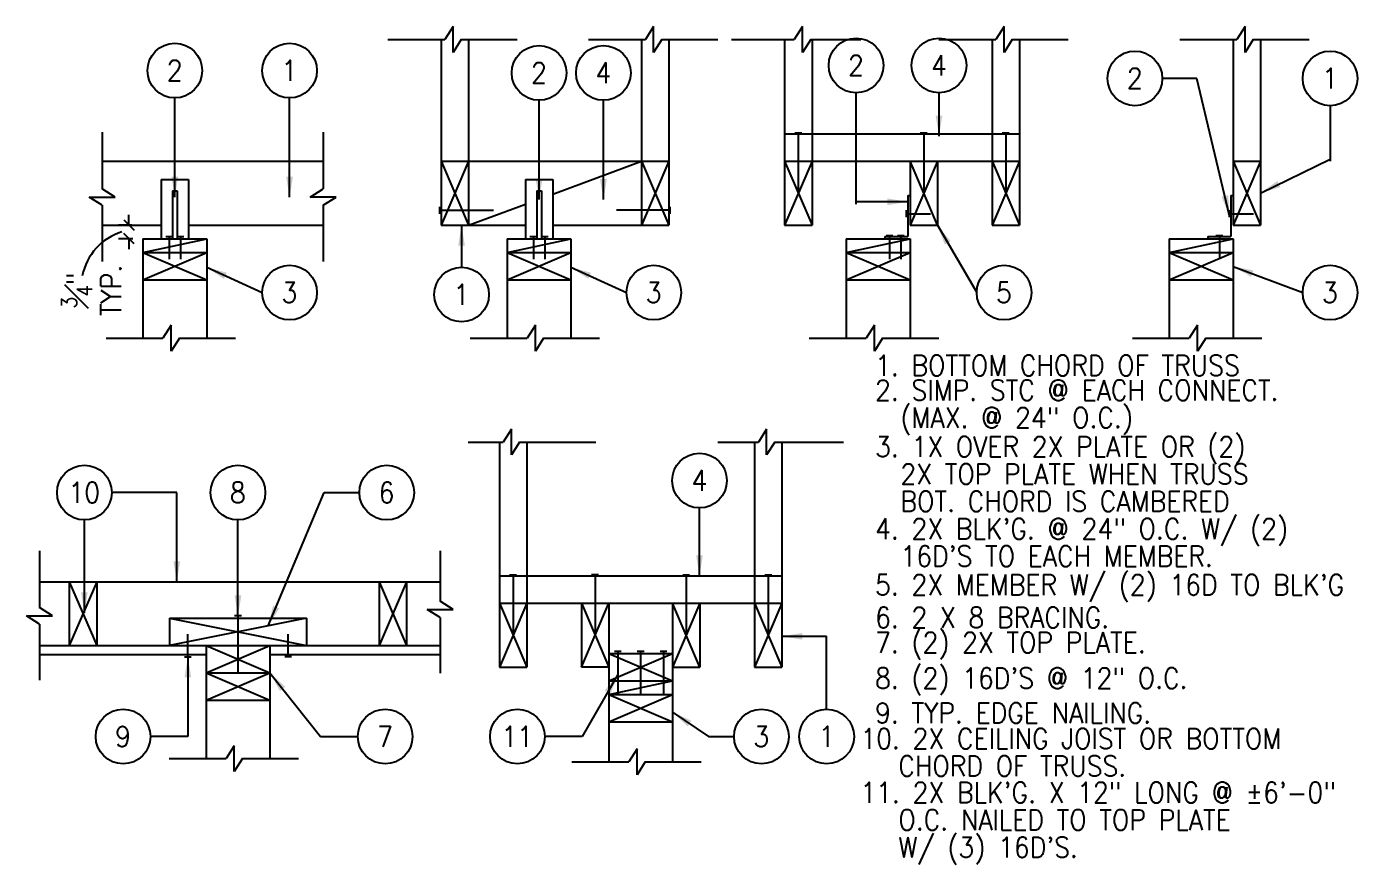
# Model space of a CAD drawing. Header units: inches. Extents: x 3 to 1706, y 9 to 286.
# Drawn here: x 1633.3 to 1706.3, y 13.2 to 59.1 of the extents above; entities that cross this region are included whole.
import ezdxf
from ezdxf.enums import TextEntityAlignment as Align

# ---------------------------------------------------------------- set-up
doc = ezdxf.new("R2010")
doc.units = ezdxf.units.IN
doc.header["$LTSCALE"] = 0.5
doc.header["$MEASUREMENT"] = 0
for name, color, linetype in [('A-ANNO-DIMS', 7, 'Continuous'), ('A-ANNO-NOTE', 7, 'Continuous'), ('A-ANNO-SYMB', 7, 'Continuous'), ('A-DETL-MCUT', 2, 'Continuous')]:
    doc.layers.add(name, color=color, linetype=linetype)
doc.styles.add('NOTE', font='romans.shx', dxfattribs={"width": 0.9})
doc.dimstyles.new('NOTE12', dxfattribs={"dimscale": 12, "dimtxt": 0.09375, "dimasz": 0.046875, "dimexe": 0.046875, "dimexo": 0.046875, "dimgap": 0.046875, "dimtad": 1, "dimdec": 4, "dimzin": 3, "dimdsep": 46, "dimlunit": 4, "dimtxsty": 'NOTE', "dimblk": 'OBLIQUE', "dimcen": 0.046875, "dimadec": 0, "dimazin": 0, "dimtfac": 0.75, "dimtdec": 4, "dimtofl": 0, "dimtmove": 2, "dimatfit": 3, "dimldrblk": 'OBLIQUE', "dimfxl": 0, "dimfrac": 1, "dimtolj": 1, "dimtzin": 0, "dimarcsym": 0})
doc.dimstyles.new('TEXT12', dxfattribs={"dimscale": 12, "dimtxt": 0.09375, "dimasz": 0.09375, "dimexe": 0.046875, "dimexo": 0.046875, "dimgap": 0.046875, "dimtad": 0, "dimdec": 4, "dimzin": 3, "dimdsep": 46, "dimlunit": 4, "dimtxsty": 'NOTE', "dimcen": 0.046875, "dimadec": 0, "dimazin": 0, "dimtfac": 0.75, "dimtdec": 4, "dimtofl": 0, "dimtmove": 2, "dimatfit": 3, "dimfxl": 0, "dimfrac": 1, "dimtolj": 1, "dimtzin": 0, "dimarcsym": 0})

# ---------------------------------------------------------------- blocks, each defined once
blk = doc.blocks.new('IDEN1')
blk.add_circle((0, 0), 1.5)
at = {"style": 'NOTE', "width": 0.9}
blk.add_attdef('#', text='', height=1.125, dxfattribs=at).set_placement((-0.006, 0.004), align=Align.MIDDLE)
blk = doc.blocks.new('_Oblique')
at = {"color": 0, "lineweight": -2}
blk.add_line((-0.5, -0.5), (0.5, 0.5), dxfattribs=at)
blk = doc.blocks.new('*D29')
at = {"layer": 'A-ANNO-DIMS', "color": 0, "lineweight": -2}
for p, q in [((1639.081, 48.245), (1638.349, 48.245)), ((1638.911, 48.245), (1638.911, 48.807)), ((1639.119, 47.495), (1638.349, 47.495)), ((1638.911, 47.495), (1638.911, 46.932))]:
    blk.add_line(p, q, dxfattribs=at)
at = {"layer": 'Defpoints', "color": 0}
for p in [(1638.911, 48.245), (1639.643, 48.245), (1639.682, 47.495)]:
    blk.add_point(p, dxfattribs=at)
at = {"layer": 'A-ANNO-DIMS', "color": 0, "lineweight": -2, "xscale": 0.5625, "yscale": 0.5625, "zscale": 0.5625}
for p, rotation in [((1638.911, 48.245), 270), ((1638.911, 47.495), 90)]:
    blk.add_blockref('_Oblique', p, dxfattribs=dict(at, rotation=rotation))
at = {"layer": 'A-ANNO-DIMS', "color": 0, "insert": (1636.851, 44.663), "char_height": 1.125, "attachment_point": 5, "rotation": 90, "style": 'NOTE'}
blk.add_mtext('\\A1;{\\H0.750000x;\\S3#4;}"\\PTYP.', dxfattribs=at)

msp = doc.modelspace()

# ---------------------------------------------------------------- linework, layer by layer
at = {"layer": 'A-ANNO-DIMS'}
msp.add_arc((1639.47135, 44.83512), 3.18179, 107.1930501, 168.4637624, dxfattribs=at)
at = {"layer": 'A-ANNO-SYMB'}
for p, q in [((1656.69288, 59.13189), (1656.24289, 58.42077)), ((1656.69288, 57.70966), (1656.69288, 59.13189)), ((1667.69288, 59.13189), (1667.24289, 58.42077)), ((1667.69288, 57.70966), (1667.69288, 59.13189)), ((1675.85895, 59.13189), (1675.40896, 58.42077)), ((1675.85895, 57.70966), (1675.85895, 59.13189)), ((1686.9117, 59.13189), (1686.46171, 58.42077)), ((1686.9117, 57.70966), (1686.9117, 59.13189)), ((1700.13034, 59.13189), (1699.68034, 58.42077)), ((1700.13034, 57.70966), (1700.13034, 59.13189)), ((1653.12191, 58.42077), (1656.24289, 58.42077)), ((1657.14288, 58.42077), (1656.69288, 57.70966)), ((1657.14288, 58.42077), (1660.21579, 58.42077)), ((1664.12191, 58.42077), (1667.24289, 58.42077)), ((1668.14288, 58.42077), (1667.69288, 57.70966)), ((1668.14288, 58.42077), (1671.21579, 58.42077)), ((1671.96572, 58.42077), (1675.40896, 58.42077)), ((1676.30894, 58.42077), (1675.85895, 57.70966)), ((1676.30894, 58.42077), (1679.05961, 58.42077)), ((1683.34072, 58.42077), (1686.46171, 58.42077)), ((1687.36169, 58.42077), (1686.9117, 57.70966)), ((1687.36169, 58.42077), (1690.43461, 58.42077)), ((1696.55936, 58.42077), (1699.68034, 58.42077)), ((1700.58033, 58.42077), (1700.13034, 57.70966)), ((1700.58033, 58.42077), (1703.65324, 58.42077)), ((1697.47683, 56.29193), (1695.59237, 56.29193)), ((1704.79104, 54.79193), (1704.79104, 51.74329)), ((1637.44856, 53.35057), (1637.44856, 50.22959)), ((1649.56861, 53.35057), (1649.56861, 50.22959)), ((1636.73744, 49.77959), (1638.15967, 49.77959)), ((1637.44856, 49.3296), (1636.73744, 49.77959)), ((1638.15967, 49.77959), (1637.44856, 50.22959)), ((1648.85749, 49.77959), (1649.56861, 50.22959)), ((1650.27972, 49.77959), (1648.85749, 49.77959)), ((1649.56861, 49.3296), (1650.27972, 49.77959)), ((1637.44856, 49.3296), (1637.44856, 46.25668)), ((1649.56861, 49.3296), (1649.56861, 46.25668)), ((1641.23121, 42.75178), (1640.78121, 42.04066)), ((1641.23121, 41.32955), (1641.23121, 42.75178)), ((1661.20898, 42.75178), (1660.75898, 42.04066)), ((1661.20898, 41.32955), (1661.20898, 42.75178)), ((1679.80279, 42.75178), (1679.3528, 42.04066)), ((1679.80279, 41.32955), (1679.80279, 42.75178)), ((1697.52143, 42.75178), (1697.07144, 42.04066)), ((1697.52143, 41.32955), (1697.52143, 42.75178)), ((1637.66023, 42.04066), (1640.78121, 42.04066)), ((1641.6812, 42.04066), (1641.23121, 41.32955)), ((1641.6812, 42.04066), (1644.75412, 42.04066)), ((1657.638, 42.04066), (1660.75898, 42.04066)), ((1661.65897, 42.04066), (1661.20898, 41.32955)), ((1661.65897, 42.04066), (1664.73188, 42.04066)), ((1676.23182, 42.04066), (1679.3528, 42.04066)), ((1680.25279, 42.04066), (1679.80279, 41.32955)), ((1680.25279, 42.04066), (1683.3257, 42.04066)), ((1693.95046, 42.04066), (1697.07144, 42.04066)), ((1697.97142, 42.04066), (1697.52143, 41.32955)), ((1697.97142, 42.04066), (1701.04434, 42.04066)), ((1659.88897, 37.0575), (1659.43898, 36.34638)), ((1659.88897, 35.63526), (1659.88897, 37.0575)), ((1673.88897, 37.0575), (1673.43898, 36.34638)), ((1673.88897, 35.63526), (1673.88897, 37.0575)), ((1657.51238, 36.34638), (1659.43898, 36.34638)), ((1660.33896, 36.34638), (1659.88897, 35.63526)), ((1660.33896, 36.34638), (1664.52014, 36.34638)), ((1671.21355, 36.34638), (1673.43898, 36.34638)), ((1674.33896, 36.34638), (1673.88897, 35.63526)), ((1674.33896, 36.34638), (1678.10657, 36.34638)), ((1641.53979, 33.57383), (1637.97017, 33.57383)), ((1649.61554, 33.57383), (1651.55142, 33.57383)), ((1634.01312, 30.38483), (1634.01312, 27.26385)), ((1655.98174, 30.38483), (1655.98174, 27.61635)), ((1634.72424, 26.81386), (1634.01312, 27.26385)), ((1655.27062, 27.16636), (1656.69286, 27.16636)), ((1655.98174, 26.71636), (1655.27062, 27.16636)), ((1656.69286, 27.16636), (1655.98174, 27.61635)), ((1634.01312, 26.36386), (1633.302, 26.81386)), ((1633.302, 26.81386), (1634.72424, 26.81386)), ((1634.01312, 26.36386), (1634.01312, 23.29095)), ((1655.98174, 26.71636), (1655.98174, 23.66957)), ((1677.18228, 21.69399), (1677.18228, 25.68972)), ((1642.14468, 20.19399), (1640.09091, 20.19399)), ((1649.41496, 20.19399), (1651.46873, 20.19399)), ((1663.77142, 20.19399), (1661.71765, 20.19399)), ((1670.69469, 20.19399), (1672.10602, 20.19399)), ((1641.12307, 18.98114), (1644.24405, 18.98114)), ((1644.69404, 19.69226), (1644.24405, 18.98114)), ((1644.69404, 18.27002), (1644.69404, 19.69226)), ((1645.14403, 18.98114), (1644.69404, 18.27002)), ((1645.14403, 18.98114), (1648.21695, 18.98114)), ((1666.78006, 19.51121), (1666.33007, 18.80009)), ((1666.78006, 18.08897), (1666.78006, 19.51121)), ((1663.20909, 18.80009), (1666.33007, 18.80009)), ((1667.23006, 18.80009), (1666.78006, 18.08897)), ((1667.23006, 18.80009), (1670.30297, 18.80009))]:
    msp.add_line(p, q, dxfattribs=at)
msp.add_lwpolyline([(1678.7975, 49.39871), (1678.7975, 55.49994)], dxfattribs=at)
at = {"layer": 'A-DETL-MCUT'}
for p, q in [((1656.03462, 58.42077), (1656.03462, 48.24497)), ((1657.53462, 58.42077), (1657.53462, 48.24497)), ((1667.03462, 58.42077), (1667.03462, 48.24497)), ((1668.53462, 58.42077), (1668.53462, 48.24497)), ((1674.87843, 58.42077), (1674.87843, 48.24497)), ((1676.37843, 58.42077), (1676.37843, 48.24497)), ((1686.25343, 58.42077), (1686.25343, 48.24497)), ((1687.75343, 58.42077), (1687.75343, 48.24497)), ((1699.47207, 58.42077), (1699.47207, 48.24497)), ((1700.97207, 58.42077), (1700.97207, 48.24497)), ((1675.44093, 53.30747), (1675.81593, 53.30747)), ((1675.62843, 53.30747), (1675.62843, 49.99497)), ((1682.31593, 53.30747), (1682.69093, 53.30747)), ((1682.50343, 53.30747), (1682.50343, 49.99497)), ((1686.81593, 53.30747), (1687.19093, 53.30747)), ((1687.00343, 53.30747), (1687.00343, 49.99497)), ((1674.87843, 53.24497), (1687.75343, 53.24497)), ((1637.44856, 51.74497), (1649.56861, 51.74497)), ((1656.03462, 51.74497), (1668.53462, 51.74497)), ((1657.53462, 51.74497), (1656.03462, 48.24497)), ((1656.03462, 51.74497), (1657.53462, 48.24497)), ((1662.15962, 49.94892), (1667.03462, 51.74497)), ((1667.03462, 51.74497), (1668.53462, 48.24497)), ((1668.53462, 51.74497), (1667.03462, 48.24497)), ((1674.87843, 51.74497), (1687.75343, 51.74497)), ((1674.87843, 51.74497), (1676.37843, 48.24497)), ((1676.37843, 51.74497), (1674.87843, 48.24497)), ((1681.75343, 51.74497), (1681.75343, 48.24497)), ((1683.25343, 51.74497), (1681.75343, 48.24497)), ((1683.25343, 48.24497), (1681.75343, 51.74497)), ((1683.25343, 51.74497), (1683.25343, 48.24497)), ((1687.75343, 51.74497), (1686.25343, 48.24497)), ((1686.25343, 51.74497), (1687.75343, 48.24497)), ((1700.97207, 51.74497), (1699.47207, 48.24497)), ((1699.47207, 51.74497), (1700.97207, 48.24497)), ((1699.47207, 51.74497), (1700.97207, 51.74497)), ((1640.68185, 50.74497), (1640.68185, 47.49497)), ((1640.68185, 50.74497), (1642.18185, 50.74497)), ((1642.18185, 50.74497), (1642.18185, 47.49497)), ((1660.65962, 50.74497), (1662.15962, 50.74497)), ((1660.65962, 50.74497), (1660.65962, 47.49497)), ((1662.15962, 50.74497), (1662.15962, 47.49497)), ((1641.30685, 50.11997), (1641.55685, 50.11997)), ((1641.30685, 50.11997), (1641.30685, 47.49497)), ((1641.55685, 50.11997), (1641.55685, 47.49497)), ((1661.28462, 50.11997), (1661.53462, 50.11997)), ((1661.28462, 50.11997), (1661.28462, 47.49497)), ((1661.53462, 50.11997), (1661.53462, 47.49497)), ((1681.62843, 49.86997), (1681.62843, 47.61997)), ((1681.62843, 49.86997), (1681.75343, 49.86997)), ((1699.34707, 49.86997), (1699.47207, 49.86997)), ((1699.34707, 49.86997), (1699.34707, 47.61997)), ((1655.97212, 48.86997), (1655.97212, 49.24497)), ((1655.97212, 49.05747), (1658.90962, 49.05747)), ((1657.53462, 48.24497), (1660.65962, 49.39629)), ((1668.59712, 49.05747), (1665.65962, 49.05747)), ((1668.59712, 48.86997), (1668.59712, 49.24497)), ((1681.56593, 48.68247), (1681.56593, 49.05747)), ((1699.28457, 48.68247), (1699.28457, 49.05747)), ((1637.44856, 48.24497), (1640.68185, 48.24497)), ((1642.18185, 48.24497), (1649.56861, 48.24497)), ((1656.03462, 48.24497), (1660.65962, 48.24497)), ((1662.15962, 48.24497), (1668.53462, 48.24497)), ((1674.87843, 48.24497), (1676.37843, 48.24497)), ((1681.56593, 48.86997), (1682.87843, 48.86997)), ((1681.75343, 48.24497), (1683.25343, 48.24497)), ((1686.25343, 48.24497), (1687.75343, 48.24497)), ((1699.28457, 48.86997), (1700.59707, 48.86997)), ((1699.47207, 48.24497), (1700.97207, 48.24497)), ((1639.68185, 47.49497), (1643.18185, 47.49497)), ((1639.68185, 47.49497), (1639.68185, 42.04066)), ((1639.68185, 46.74497), (1643.18185, 47.49497)), ((1640.93185, 47.61997), (1641.30685, 47.61997)), ((1641.11935, 47.61997), (1641.11935, 46.36997)), ((1641.55685, 47.61997), (1641.93185, 47.61997)), ((1641.74435, 47.61997), (1641.74435, 46.36997)), ((1643.18185, 47.49497), (1643.18185, 42.04066)), ((1659.65962, 47.49497), (1659.65962, 42.04066)), ((1659.65962, 46.74497), (1663.15962, 47.49497)), ((1659.65962, 47.49497), (1663.15962, 47.49497)), ((1660.90962, 47.61997), (1661.28462, 47.61997)), ((1661.09712, 47.61997), (1661.09712, 46.36997)), ((1661.53462, 47.61997), (1661.90962, 47.61997)), ((1661.72212, 47.61997), (1661.72212, 46.36997)), ((1663.15962, 47.49497), (1663.15962, 42.04066)), ((1678.25343, 47.49497), (1678.25343, 42.04066)), ((1678.25343, 46.74497), (1681.75343, 47.49497)), ((1678.25343, 47.49497), (1681.75343, 47.49497)), ((1680.37843, 47.61997), (1681.62843, 47.61997)), ((1680.37843, 47.61997), (1680.37843, 47.49497)), ((1680.44093, 47.68247), (1680.81593, 47.68247)), ((1680.62843, 47.68247), (1680.62843, 46.36997)), ((1681.06593, 47.68247), (1681.44093, 47.68247)), ((1681.25343, 47.68247), (1681.25343, 46.36997)), ((1681.75343, 47.49497), (1681.75343, 42.04066)), ((1695.97207, 47.49497), (1695.97207, 42.04066)), ((1695.97207, 47.49497), (1699.47207, 47.49497)), ((1695.97207, 46.74497), (1699.47207, 47.49497)), ((1698.09707, 47.61997), (1699.34707, 47.61997)), ((1698.09707, 47.61997), (1698.09707, 47.49497)), ((1698.53457, 47.68247), (1698.90957, 47.68247)), ((1698.72207, 47.68247), (1698.72207, 46.36997)), ((1699.47207, 47.49497), (1699.47207, 42.04066)), ((1639.68185, 46.74497), (1643.18185, 46.74497)), ((1639.68185, 46.74497), (1643.18185, 45.24497)), ((1639.68185, 45.24497), (1643.18185, 46.74497)), ((1659.65962, 45.24497), (1663.15962, 46.74497)), ((1659.65962, 46.74497), (1663.15962, 45.24497)), ((1659.65962, 46.74497), (1663.15962, 46.74497)), ((1678.25343, 45.24497), (1681.75343, 46.74497)), ((1678.25343, 46.74497), (1681.75343, 45.24497)), ((1678.25343, 46.74497), (1681.75343, 46.74497)), ((1695.97207, 46.74497), (1699.47207, 46.74497)), ((1695.97207, 46.74497), (1699.47207, 45.24497)), ((1695.97207, 45.24497), (1699.47207, 46.74497)), ((1639.68185, 45.24497), (1643.18185, 45.24497)), ((1659.65962, 45.24497), (1663.15962, 45.24497)), ((1678.25343, 45.24497), (1681.75343, 45.24497)), ((1695.97207, 45.24497), (1699.47207, 45.24497)), ((1659.2307, 36.34638), (1659.2307, 24.0044)), ((1660.7307, 36.34638), (1660.7307, 24.0044)), ((1673.2307, 36.34638), (1673.2307, 24.0044)), ((1674.7307, 36.34638), (1674.7307, 24.0044)), ((1634.01312, 28.68545), (1655.98174, 28.68545)), ((1635.64468, 28.68545), (1637.14468, 25.18545)), ((1637.14468, 28.68545), (1635.64468, 25.18545)), ((1635.64468, 28.68545), (1635.64468, 25.18545)), ((1637.14468, 28.68545), (1637.14468, 25.18545)), ((1654.14468, 28.68545), (1652.64468, 25.18545)), ((1652.64468, 28.68545), (1654.14468, 25.18545)), ((1652.64468, 28.68545), (1652.64468, 25.18545)), ((1654.14468, 28.68545), (1654.14468, 25.18545)), ((1659.2307, 29.0044), (1674.7307, 29.0044)), ((1659.7932, 29.0669), (1660.1682, 29.0669)), ((1659.9807, 29.0669), (1659.9807, 25.7544)), ((1664.6682, 29.0669), (1664.2932, 29.0669)), ((1664.4807, 29.0669), (1664.4807, 25.7544)), ((1669.2932, 29.0669), (1669.6682, 29.0669)), ((1669.4807, 29.0669), (1669.4807, 25.7544)), ((1673.7932, 29.0669), (1674.1682, 29.0669)), ((1673.9807, 29.0669), (1673.9807, 25.7544)), ((1659.2307, 27.5044), (1674.7307, 27.5044)), ((1659.2307, 27.5044), (1660.7307, 24.0044)), ((1660.7307, 27.5044), (1659.2307, 24.0044)), ((1663.7307, 27.5044), (1663.7307, 24.0044)), ((1663.7307, 27.5044), (1665.2307, 24.0044)), ((1663.7307, 24.0044), (1665.2307, 27.5044)), ((1665.2307, 27.5044), (1665.2307, 18.80009)), ((1668.7307, 27.5044), (1668.7307, 18.80009)), ((1670.2307, 24.0044), (1668.7307, 27.5044)), ((1670.2307, 27.5044), (1668.7307, 24.0044)), ((1670.2307, 27.5044), (1670.2307, 24.0044)), ((1674.7307, 27.5044), (1673.2307, 24.0044)), ((1673.2307, 27.5044), (1674.7307, 24.0044)), ((1641.14468, 26.68545), (1648.64468, 26.68545)), ((1641.14468, 26.68545), (1641.14468, 25.18545)), ((1648.64468, 26.68545), (1641.14468, 25.18545)), ((1641.14468, 26.68545), (1648.64468, 25.18545)), ((1645.08218, 26.81045), (1644.70718, 26.81045)), ((1644.89468, 26.81045), (1644.89468, 23.68545)), ((1648.64468, 26.68545), (1648.64468, 25.18545)), ((1642.14468, 24.56045), (1642.14468, 25.81045)), ((1647.64468, 24.56045), (1647.64468, 25.81045)), ((1634.01312, 25.18545), (1655.98174, 25.18545)), ((1643.14468, 25.18545), (1643.14468, 18.98114)), ((1643.14468, 23.68545), (1646.64468, 25.18545)), ((1643.14468, 25.18545), (1646.64468, 23.68545)), ((1646.64468, 25.18545), (1646.64468, 18.98114)), ((1665.5432, 24.8794), (1665.9182, 24.8794)), ((1665.7307, 24.8794), (1665.7307, 22.5044)), ((1666.7932, 24.8794), (1667.1682, 24.8794)), ((1666.9807, 24.8794), (1666.9807, 22.5044)), ((1668.0432, 24.8794), (1668.4182, 24.8794)), ((1668.2307, 24.8794), (1668.2307, 22.5044)), ((1634.01312, 24.68545), (1643.14468, 24.68545)), ((1641.95718, 24.56045), (1642.33218, 24.56045)), ((1646.64468, 24.68545), (1655.98174, 24.68545)), ((1647.83218, 24.56045), (1647.45718, 24.56045)), ((1665.2307, 24.7544), (1668.7307, 24.7544)), ((1665.2307, 23.2544), (1668.7307, 24.7544)), ((1665.2307, 24.7544), (1668.7307, 23.2544)), ((1643.14468, 22.18545), (1646.64468, 23.68545)), ((1643.14468, 23.68545), (1646.64468, 22.18545)), ((1643.14468, 23.68545), (1646.64468, 23.68545)), ((1659.2307, 24.0044), (1660.7307, 24.0044)), ((1665.2307, 24.0044), (1663.7307, 24.0044)), ((1668.7307, 24.0044), (1670.2307, 24.0044)), ((1673.2307, 24.0044), (1674.7307, 24.0044)), ((1665.2307, 23.2544), (1668.7307, 23.2544)), ((1665.2307, 22.5044), (1668.7307, 23.2544)), ((1643.14468, 22.18545), (1646.64468, 22.18545)), ((1665.2307, 22.5044), (1668.7307, 22.5044)), ((1665.2307, 22.5044), (1668.7307, 21.0044)), ((1665.2307, 21.0044), (1668.7307, 22.5044)), ((1665.2307, 21.0044), (1668.7307, 21.0044))]:
    msp.add_line(p, q, dxfattribs=at)

# ---------------------------------------------------------------- block references
at = {"layer": 'A-ANNO-SYMB'}
for p, values in [((1678.7975, 56.99994), {'#': '2'}), ((1683.34434, 56.99994), {'#': '4'}), ((1641.43185, 56.71704), {'#': '2'}), ((1647.72383, 56.71704), {'#': '1'}), ((1661.40962, 56.59204), {'#': '2'}), ((1664.93812, 56.59204), {'#': '4'}), ((1694.09237, 56.29193), {'#': '2'}), ((1704.79104, 56.29193), {'#': '1'}), ((1647.72383, 44.54354), {'#': '3'}), ((1667.7016, 44.54354), {'#': '3'}), ((1686.91341, 44.54354), {'#': '5'}), ((1704.79104, 44.54354), {'#': '3'}), ((1657.15786, 44.43638), {'#': '1'}), ((1636.47017, 33.57383), {'#': '10'}), ((1644.89468, 33.57383), {'#': '8'}), ((1653.05142, 33.57383), {'#': '6'}), ((1670.20764, 34.23369), {'#': '4'}), ((1638.59091, 20.19399), {'#': '9'}), ((1652.96873, 20.19399), {'#': '7'}), ((1660.21765, 20.19399), {'#': '11'}), ((1673.60602, 20.19399), {'#': '3'}), ((1677.18228, 20.19399), {'#': '1'})]:
    msp.add_blockref('IDEN1', p, dxfattribs=at).add_auto_attribs(values)

# ---------------------------------------------------------------- texts
at = {"layer": 'A-ANNO-NOTE', "char_height": 1.125, "attachment_point": 1, "line_spacing_factor": 0.8, "style": 'NOTE'}
for s, insert, width in [('1. BOTTOM CHORD OF TRUSS', (1679.83808, 41.111), 29.25), ('2. SIMP. STC @ EACH CONNECT.\\P  (MAX. @ 24" O.C.)', (1679.83808, 39.74803), 29.25), ('3. 1X OVER 2X PLATE OR (2)\\P  2X TOP PLATE WHEN TRUSS\\P  BOT. CHORD IS CAMBERED', (1679.83808, 36.6541), 29.25), ('4. 2X BLK\'G. @ 24" O.C. W/ (2)\\P  16D\'S TO EACH MEMBER.', (1679.83808, 32.1507), 29.25), ("5. 2X MEMBER W/ (2) 16D TO BLK'G", (1679.83808, 29.07597), 33.0951873), ('6. 2 X 8 BRACING.', (1679.83808, 27.28802), 33.125), ('7. (2) 2X TOP PLATE.', (1679.83808, 25.91597), 33.125), ('8. (2) 16D\'S @ 12" O.C.', (1679.83808, 23.95951), 33.125), ('9. TYP. EDGE NAILING.', (1679.83808, 22.04856), 33.125), ('10. 2X CEILING JOIST OR BOTTOM\\P   CHORD OF TRUSS.', (1679.03122, 20.63809), 33.125), ('11. 2X BLK\'G. X 12" LONG @ ±6\'-0"\\P   O.C. NAILED TO TOP PLATE\\P   W/ (3) 16D\'S.', (1679.03122, 17.68134), 33.125)]:
    msp.add_mtext(s, dxfattribs=dict(at, insert=insert, width=width))

# ---------------------------------------------------------------- dimensions: what is measured, and where the dimension line sits
at = {"layer": 'A-ANNO-DIMS'}
dim = msp.add_linear_dim(base=(1638.91137, 48.24497), p1=(1639.68185, 47.49497), p2=(1639.64311, 48.24497), angle=90, text='<>\\PTYP.', dimstyle='NOTE12', dxfattribs=at)
dim.commit()
dim.dimension.update_dxf_attribs({"geometry": '*D29', "text_midpoint": (1636.85144, 44.66344), "dimtype": 160})

# ---------------------------------------------------------------- leaders
at = {"layer": 'A-ANNO-SYMB'}
for points in [[(1699.28457, 48.74497), (1697.47683, 56.29193)], [(1683.34434, 53.11997), (1683.34434, 55.49994)], [(1641.43185, 49.76865), (1641.43185, 55.21704)], [(1647.72383, 49.76865), (1647.72383, 55.21704)], [(1661.40962, 49.64365), (1661.40962, 55.09204)], [(1664.93812, 49.64365), (1664.93812, 55.09204)], [(1700.97207, 50.00346), (1704.79104, 51.86829)], [(1681.62843, 49.52371), (1678.7975, 49.52371)], [(1657.15786, 48.24497), (1657.15786, 45.93638)], [(1683.25343, 48.24497), (1685.41341, 44.54354)], [(1643.18185, 45.92972), (1646.22383, 44.54354)], [(1663.15962, 45.92972), (1666.2016, 44.54354)], [(1699.47207, 45.98274), (1703.29104, 44.54354)], [(1641.53979, 28.68545), (1641.53979, 33.57383)], [(1646.55406, 26.25714), (1649.61554, 33.57383)], [(1670.20764, 29.0044), (1670.20764, 32.73369)], [(1636.47017, 26.9843), (1636.47017, 32.07383)], [(1644.89468, 26.81045), (1644.89468, 32.07383)], [(1674.7307, 25.68972), (1677.18228, 25.68972)], [(1642.14468, 24.56045), (1642.14468, 20.19399)], [(1646.64468, 23.68545), (1649.41496, 20.19399)], [(1665.7307, 23.604), (1663.77142, 20.19399)], [(1668.7307, 21.53719), (1670.69469, 20.19399)]]:
    msp.add_leader(points, dimstyle='TEXT12', override={"dimgap": 0.046875, "dimtad": 0}, dxfattribs=at)

doc.saveas('drawing.dxf')
